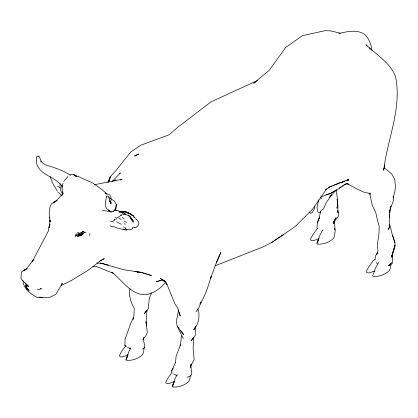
<?xml version="1.0" encoding="UTF-8"?>
<svg xmlns="http://www.w3.org/2000/svg" width="418" height="418" viewBox="0 0 418 418"><rect width="100%" height="100%" fill="white"/><g stroke="black" fill="none" stroke-linecap="round" stroke-linejoin="round"><path stroke-width="0.63" d="M383.693 168.407L383.677 170.33C387.267 139.325 402.121 108.304 395.548 76.74C390.151 62.533 376.362 54.779 365.943 44.658L367.129 46.132M125.922 346.219L124.893 345.592L125.081 339.118L130.949 322.931L133.494 317.795M337.671 205.353L336.981 208.206C338.46 202.239 336.819 195.911 336.318 189.887M314.508 206.262L314.467 208.671L312.303 212.313L310.71 213.41L309.158 212.287M63.165 183.476L62.115 185.315L62.057 188.722L62.669 193.053L62.804 191.956L62.481 194.088L61.869 195.169M129.941 288.707C128.624 295.782 130.844 302.308 134.277 308.364L133.943 315.454L133.008 319.295L133.582 317.743M190.874 364.83L190.728 367.406L190.874 364.83L191.387 363.942L190.577 365.922M195.708 326.416L195.206 335.565L191.24 340.613L193.764 337.18L193.09 347.912L194.161 359.428L190.754 366.158L191.805 372.882L191.413 374.972L189.594 376.367L187.013 377.323M375.03 259.891L375.39 256.077L377.694 252.514L376.832 254.379L377.898 250.581L377.428 243.835L379.006 233.443L379.194 226.039L377.653 221.185L375.86 212.929L372.255 205.222L369.669 193.043M146.42 325.293L146.081 321.881L147 310.177L144.309 313.521L148.421 308.557L149.163 299.194L151.29 292.804M62.115 185.315L62.12 187.301M116.418 219.11L116.815 218.128L120.969 215.422L121.068 214.439M60.129 183.559L60.046 186.564M109.035 197.714L114.276 201.001L116.293 204.459L115.765 209.104L113.1 211.639L111.178 211.916L102.305 210.238M116.293 204.459L115.765 209.104L113.1 211.639M144.173 347.462L143.651 351.893L142.585 354.553C138.28 358.717 132.062 360.922 126.142 360.222L125.828 359.835L127.924 354.621L126.314 359.302L128.88 351.554L130.897 347.703M190.336 375.469L189.96 378.63L188.894 381.289C184.589 385.459 178.371 387.664 172.451 386.958L172.138 386.572L174.233 381.357L172.624 386.039L175.194 378.29L177.206 374.439M390.898 264.134L390.449 267.928L389.383 270.587C385.077 274.757 378.86 276.962 372.94 276.256L372.626 275.875L375.683 267.593L378.666 262.541M334.593 230.067L334.933 227.298L333.982 221.132L333.747 223.651L334.17 221.341L336.129 217.501L333.872 222.418L335.241 219.612L334.295 220.751M26.506 285.776L26.266 287.579L27.238 289.413L25.388 285.588L26.266 287.579L29.061 290.489L26.266 287.579L26.371 284.794L27.154 287.014L25.002 282.861L28.69 286.455L23.654 281.695L20.9 278.393L21.485 271.966L24.636 269.803L25.503 269.699M178.575 309.905L176.662 319.969L176.511 323.13L177.357 326.416L183.324 338.669M319.509 217.193L317.476 222.642L316.922 227.382L317.393 228.338M106.527 196.716C105.644 200.535 104.354 204.94 106.533 208.603L111.178 211.916L108.142 210.275L109.95 211.289L108.748 209.956M390.919 205.98L389.633 212.919L389.926 209.7L389.341 217.647L389.519 214.831C388.86 219.68 390.678 224.837 388.609 229.456L389.132 226.995M319.065 218.374L320.59 211.336M389.393 225.767L389.654 224.539C391.358 228.902 391.494 233.787 393.516 238.176M390.736 206.57L390.339 208.436L393.547 200.499L393.134 196.225M393.166 197.662L394.864 191.47L395.459 186.731L394.728 179.458L391.687 173.836L384.842 168.402L384.252 167.242M318.819 199.861L316.912 207.558L317.983 212.088L319.185 212.778L320.387 212.088L321.426 210.223L323.448 209.026L326.171 202.767L331.902 194.323M49.894 224.727L49.235 227.773L50.092 220.025L50.165 221.806M108.675 182.023L110.456 176.527L114.877 171.735L130.813 151.969L140.777 145.218L169.06 134.847L177.53 127.474L210.834 101.961L257.969 80.282M108.544 182.029L110.456 176.527L107.828 182.373M317.476 222.642L319.504 217.208M216.487 262.206L220.835 252.482L215.792 264.202L210.557 278.362L211.226 276.361C208.326 285.849 205.379 295.688 199.987 304.069L201.121 301.979L198.654 308.306L195.995 311.875M171.814 372.333L171.678 370.918L175.654 362.197L175.518 362.85L176.093 356.23L180.722 344.333L180.2 345.947L181.14 339.876L181.109 337.43L181.914 335.743M89.29 235.256L90.048 233.631M82.539 231.332L81.745 232.972L81.745 234.508L80.679 235.919L78.014 233.349M50.035 224.074L48.514 227.904L48.702 230.365L32.055 262.049M195.666 326.097L193.753 329.833C198.174 324.425 199.987 317.272 198.493 310.438L197.317 308.991M80.381 232.46L79.206 234.728L78.95 236.661L77.795 236.525M171.678 370.918L173.188 368.117M32.437 261.616L33.675 259.359L25.937 269.647L23.032 270.88L27.269 268.471M106.616 196.554L107.254 196.037L108.283 196.178M106.397 196.946L106.726 196.361M61.895 195.222L63.191 193.085L61.801 195.039L56.655 200.389L53.248 202.939L56.796 200.619M125.447 345.984L121.732 351.23L119.491 355.363L119.595 356.204C121.946 358.425 125.525 355.075 128.133 355.091M172.127 372.198L168.046 377.966L165.805 382.104L165.904 382.94C168.067 385.062 171.417 382.047 173.825 382.005M317.502 228.202L312.68 235.02L310.438 239.153L310.537 239.995C312.701 242.116 316.05 239.096 318.464 239.059M330.774 195.661L329.295 197.657L336.406 189.772M81.076 235.553L82.806 233.27L82.806 231.405M119.626 173.898L120.363 172.953L112.029 181.569M323.135 229.9L321.844 231.494L319.827 235.344L317.257 243.088L318.866 238.406L316.771 243.626L317.084 244.007C323.004 244.713 329.222 242.508 333.527 238.338L334.593 235.679L335.34 229.357L334.891 228.442M114.835 219.487L113.555 220.986L111.522 221.723L110.352 221.671M82.806 233.27L81.745 234.508L76.149 235.376L76.149 233.84L79.206 234.728L81.745 232.972L81.035 232.251M63.714 181.344L68.019 176.49M165.768 282.14C160.522 288.315 153.683 293.781 145.386 294.727C130.996 294.972 121.878 279.971 111.763 272.149M391.859 255.079L392.565 259.562L392.335 263.413L390.548 264.829L388.646 265.597L389.435 264.772M390.224 263.946L391.41 262.708L390.119 264.584L388.646 265.597M61.498 284.13L62.381 283.347L55.881 294.272L50.066 297.245L43.728 297.527L39.47 297.02M77.22 236.452L79.206 234.728L79.049 232.904M334.619 220.302C337.911 218.353 340.356 213.932 337.692 210.494L337.911 212.668L337.869 205.499L337.138 199.198L337.237 200.374M325.706 189.594L326.698 188.816L312.434 209.366L294.936 226.755L271.543 242.612L262.222 247.247L215.113 265.791M342.922 181.668L341.548 182.708L345.179 180.748M114.887 180.639L115.943 179.876L113.68 181.099M325.742 189.756L329.781 186.909L332.143 185.911M142.413 349.129L144.335 347.792L144.607 346.005L143.353 338.627L143.818 337.702L143.008 339.897L143.353 338.627L146.075 335.335L147.324 332.571L146.081 321.881M345.712 184.139L348.973 184.265L346.71 183.345L336.631 190.216L330.142 193.571L320.846 196.977M271.543 242.612L283.409 234.576M334.87 190.77L330.142 193.571L325.904 194.746M120.969 215.422L122.113 214.7M339.129 188.074L341.302 186.715M342.394 186.036L345.66 183.998M57.282 200.264L51.487 203.644C48.242 208.99 49.172 215.928 50.082 221.843M255.388 82.268L253.716 83.239L269.443 70.119L285.666 47.433L302.496 35.629L325.026 30.718L330.246 30.812L340.168 33.163M374.904 259.588L373.358 260.445L368.535 267.264L366.293 271.402L366.393 272.238C368.749 274.464 372.323 271.11 374.93 271.125M69.905 175.132L71.253 174.41L73.38 174.525L75.475 175.226L76.959 176.757M61.085 285.478L71.253 280.567L83.971 272.776C91.385 268.952 96.856 262.431 104.27 258.596L99.458 261.339M86.113 232.173L85.032 232.633L83.036 231.467M333.318 185.414L340.404 182.431M120.321 180.017L122.113 179.285L94.74 184.641M119.073 212.177C123.273 210.912 128.457 211.769 131.461 215.186M328.6 187.342L348.852 179.583L347.609 179.871M133.744 227.904L134.638 227.601M160.826 280.248L156.217 281.659L162.001 280.394L164.243 281.189M42.751 297.444L41.591 297.773L37.348 297.559C30.603 293.927 23.126 288.556 22.901 280.295M123.347 212.281L126.356 211.853L133.441 215.86L134.528 217.679L133.817 216.885L135.578 218.295M338.711 33.539C347.071 31.653 356.178 29.265 364.021 33.968C369.052 38.017 371.205 44.277 372.025 50.489M124.491 229.592L123.19 229.174L122.113 229.362C119.773 227.909 116.794 228.688 114.595 226.812L112.651 226.812L110.211 225.856M133.885 227.836C136.764 227.904 139.1 225.375 138.865 222.517L137.851 220.657L135.892 219.152L136.796 219.915M80.794 235.015L83.051 234.211L84.232 232.33L82.936 231.41M113.68 219.946L115.561 219.732M346.919 180.273L348.711 180.106L347.227 179.959M119.658 212.13L123.174 211.827M121.058 212.313L121.899 212.245M40.154 288.76L41.429 288.655L39.292 289.538L36.983 289.026M92.827 266.715L96.736 266.637L113.816 273.476L112.792 272.813M123.174 214.084L125.52 214.105L124.663 213.823M38.289 155.794C34.997 156.018 36.946 161.212 36.565 163.354C39.841 175.597 55.829 176.574 62.209 186.621M96.84 262.985L103.11 263.403L101.893 263.183M134.847 271.24L141.101 272.358L151.509 275.582L141.221 272.332L136.979 272.437L141.101 272.358L124.083 269.798L100.691 263.162M115.185 209.878L116.768 210.51L114.699 210.055L117.876 210.562L119.987 211.44L118.937 211.351L121.058 211.231L122.113 211.769M370.28 193.649L364.198 192.254L357.395 189.255L346.71 183.345M100.738 263.105L108.314 264.981M38.545 156.327L38.848 156.416L38.581 156.327M123.19 229.174L125.296 229.952L126.471 229.9L127.281 229.252L129.533 229.884L132.715 228.813L132.715 227.308M114.971 209.794L116.768 210.51M130.594 348.852L127.464 347.165M110.368 202.537L111.355 203.012L110.31 202.349M114.882 217.094L115.901 217.595M124.371 221.258L126.534 222.47M124.313 223.74L125.301 224.241M129.361 215.97L124.24 213.859L123.08 214.225L122.275 212.83L124.235 211.78C126.743 212.051 129.841 213.018 130.876 214.842M57.475 186.308L59.858 187.588M124.893 345.592L126.032 346.219M129.449 348.116L130.588 348.743M124.339 218.745L122.087 217.48M116.559 221.665L121.251 224.314M123.247 226.734L124.24 227.298M173.522 373.791L177.216 375.886M133.441 215.86L129.533 213.577M179.39 312.382L180.247 316.076L177.582 307.831L175.147 304.367L167.028 284.559L164.713 281.089L160.303 278.482L164.713 281.089L167.022 284.475L164.995 281.445M118.874 218.086L121.225 219.481M77.607 232.209L78.537 232.763M70.36 175.173C62.606 170.126 53.671 167.393 44.914 164.65L40.698 161.097L41.617 161.928L39.188 156.625M75.846 176.161L73.38 174.525L75.496 175.905L78.072 176.427L92.608 182.932L102.316 189.788L106.82 193.994M106.747 194.067L105.179 193.011L109.976 195.128L110.833 197.108L111.198 199.339M320.287 197.583L321.317 198.357L320.522 197.672M127.412 213.102L128.389 213.859M57.935 192.165L60.464 194.145L60.871 195.363M376.341 262.791L377.224 263.523M162.403 279.699L165.894 282.767L164.969 281.398M128.227 215.165L130.756 217.485L132.046 220.338L131.116 218.426L128.19 215.176M60.025 187.29L60.892 188.137L60.391 189.176L61.132 191.543L62.904 194.192M76.149 235.376L76.865 236.092M57.433 191.198L51.968 182.149L52.125 180.769L51.289 180.095L50.16 176.469M369.465 193.403L370.233 194.281L369.825 193.053M177.357 326.416L183.795 334.797L180.555 330.581M130.296 214.011L130.787 214.68M111.146 203.258L109.631 200.896L110.838 203.817L108.659 196.721L108.957 197.124M76.055 176.15L75.475 175.226L76.118 176.286M369.517 47.652L370.353 49.314M392.559 235.094L394.905 242.592L395.01 245.382L394.676 247.681L392.445 253.721L391.676 256.913L395.01 245.382L392.445 253.721L391.912 257.326L391.87 256.182M393.207 237.178L394.905 242.592M384.33 164.964L384.712 168.647M146.107 321.74L146.425 325.272M75.449 234.759L75.522 236.959M49.282 217.057L49.282 217.956M138.912 154.038L134.612 155.982L138.912 154.038M111.016 200.854L109.913 201.377L111.016 200.854M132.579 220.04L130.912 218.546L129.967 216.644L133.164 220.913L131.863 219.22L132.579 220.04L133.211 222.115L132.579 220.04M126.471 229.9L125.076 227.779L126.471 229.9"/></g></svg>
